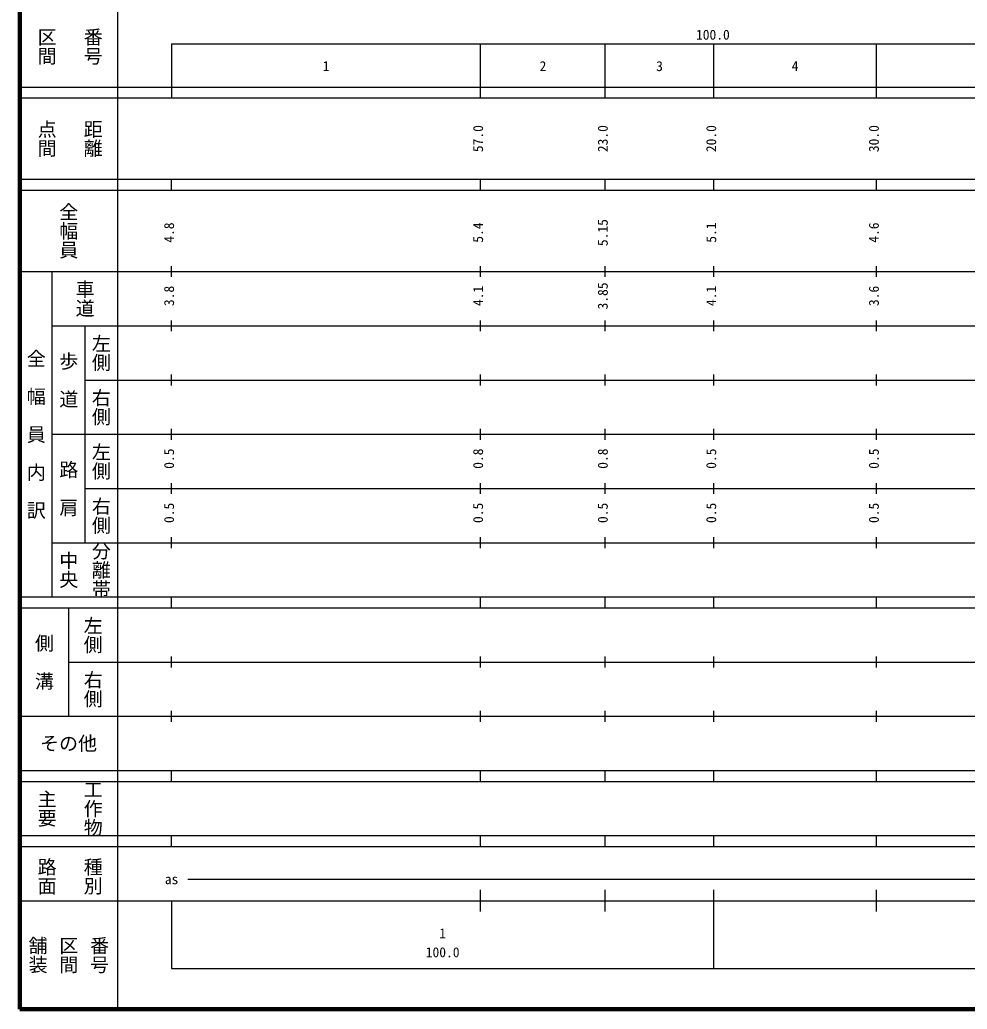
# Model space of a CAD drawing. Units: millimetres on the paper, enlarged 1000 times. Extents: x 40000 to 680000, y 20000 to 380000.
# Drawn here: x 40000 to 214758, y 20000 to 202409 of the extents above; entities that cross this region are included whole.
import ezdxf
from ezdxf.enums import TextEntityAlignment as Align

# ---------------------------------------------------------------- set-up
doc = ezdxf.new("R2010")
doc.units = ezdxf.units.MM
doc.header["$LTSCALE"] = 1000
doc.layers.add('M-TTL', color=2, linetype='Continuous', lineweight=140)
doc.layers.add('M-TTL-BAND', color=7, linetype='Continuous', lineweight=25)
doc.styles.add('@ＭＳ ゴシック', font='')
doc.styles.add('ＭＳ ゴシック', font='')
doc.styles.get('@ＭＳ ゴシック').set_extended_font_data('@MS Gothic')
doc.styles.get('ＭＳ ゴシック').set_extended_font_data('MS Gothic')

msp = doc.modelspace()

# ---------------------------------------------------------------- linework, layer by layer
at = {"layer": 'M-TTL'}
for p, q in [((40000, 380000), (40000, 20000)), ((40000, 20000), (680000, 20000))]:
    msp.add_line(p, q, dxfattribs=at)
at = {"layer": 'M-TTL-BAND'}
for p, q in [((58000, 370000), (58000, 20000)), ((68000, 198000), (579000, 198000)), ((68000, 198000), (68000, 188000)), ((125000, 188000), (125000, 198000)), ((148000, 188000), (148000, 198000)), ((168000, 188000), (168000, 198000)), ((198000, 188000), (198000, 198000)), ((40000, 190000), (579000, 190000)), ((40000, 188000), (579000, 188000)), ((40000, 173000), (579000, 173000)), ((68000, 171000), (68000, 173000)), ((125000, 171000), (125000, 173000)), ((148000, 171000), (148000, 173000)), ((168000, 171000), (168000, 173000)), ((198000, 171000), (198000, 173000)), ((40000, 171000), (579000, 171000)), ((68000, 155000), (68000, 157000)), ((125000, 155000), (125000, 157000)), ((148000, 155000), (148000, 157000)), ((168000, 155000), (168000, 157000)), ((198000, 155000), (198000, 157000)), ((40000, 156000), (579000, 156000)), ((46000, 96000), (46000, 156000)), ((46000, 146000), (579000, 146000)), ((52000, 146000), (52000, 106000)), ((68000, 145000), (68000, 147000)), ((125000, 145000), (125000, 147000)), ((148000, 145000), (148000, 147000)), ((168000, 145000), (168000, 147000)), ((198000, 145000), (198000, 147000)), ((68000, 135000), (68000, 137000)), ((125000, 135000), (125000, 137000)), ((148000, 135000), (148000, 137000)), ((168000, 135000), (168000, 137000)), ((198000, 135000), (198000, 137000)), ((52000, 136000), (579000, 136000)), ((46000, 126000), (579000, 126000)), ((68000, 125000), (68000, 127000)), ((125000, 125000), (125000, 127000)), ((148000, 125000), (148000, 127000)), ((168000, 125000), (168000, 127000)), ((198000, 125000), (198000, 127000)), ((68000, 115000), (68000, 117000)), ((125000, 115000), (125000, 117000)), ((148000, 115000), (148000, 117000)), ((168000, 115000), (168000, 117000)), ((198000, 115000), (198000, 117000)), ((52000, 116000), (579000, 116000)), ((46000, 106000), (579000, 106000)), ((68000, 105000), (68000, 107000)), ((125000, 105000), (125000, 107000)), ((148000, 105000), (148000, 107000)), ((168000, 105000), (168000, 107000)), ((198000, 105000), (198000, 107000)), ((40000, 96000), (579000, 96000)), ((68000, 94000), (68000, 96000)), ((125000, 94000), (125000, 96000)), ((148000, 94000), (148000, 96000)), ((168000, 94000), (168000, 96000)), ((198000, 94000), (198000, 96000)), ((40000, 94000), (579000, 94000)), ((49000, 94000), (49000, 74000)), ((49000, 84000), (579000, 84000)), ((68000, 83000), (68000, 85000)), ((125000, 83000), (125000, 85000)), ((148000, 83000), (148000, 85000)), ((168000, 83000), (168000, 85000)), ((198000, 83000), (198000, 85000)), ((68000, 73000), (68000, 75000)), ((125000, 73000), (125000, 75000)), ((148000, 73000), (148000, 75000)), ((168000, 73000), (168000, 75000)), ((198000, 73000), (198000, 75000)), ((40000, 74000), (579000, 74000)), ((40000, 64000), (579000, 64000)), ((68000, 62000), (68000, 64000)), ((125000, 62000), (125000, 64000)), ((148000, 62000), (148000, 64000)), ((168000, 62000), (168000, 64000)), ((198000, 62000), (198000, 64000)), ((40000, 62000), (579000, 62000)), ((40000, 52000), (579000, 52000)), ((68000, 50000), (68000, 52000)), ((125000, 50000), (125000, 52000)), ((148000, 50000), (148000, 52000)), ((168000, 50000), (168000, 52000)), ((198000, 50000), (198000, 52000)), ((40000, 50000), (579000, 50000)), ((71000, 44000), (565000, 44000)), ((125000, 38000), (125000, 42000)), ((148000, 38000), (148000, 42000)), ((168000, 27500), (168000, 42000)), ((198000, 38000), (198000, 42000)), ((40000, 40000), (579000, 40000)), ((68000, 40000), (68000, 27500)), ((68000, 27500), (579000, 27500))]:
    msp.add_line(p, q, dxfattribs=at)

# ---------------------------------------------------------------- texts
at = {"layer": 'M-TTL-BAND', "style": '@ＭＳ ゴシック'}
for s, p in [('番号', (53500, 197500)), ('区間', (45000, 197500)), ('点間', (45000, 180500)), ('距離', (53500, 180500)), ('全幅員', (49000, 163500)), ('車道', (52000, 151000)), ('左側', (55000, 141000)), ('全\u3000幅\u3000員\u3000内\u3000訳', (43000, 126000)), ('歩\u3000道', (49000, 136000)), ('右側', (55000, 131000)), ('左側', (55000, 121000)), ('路\u3000肩', (49000, 116000)), ('右側', (55000, 111000)), ('分離帯', (55000, 101000)), ('中央', (49000, 101000)), ('左側', (53500, 89000)), ('側\u3000溝', (44500, 84000)), ('右側', (53500, 79000)), ('主要', (45000, 57000)), ('工作物', (53500, 57000)), ('路面', (45000, 44500)), ('種別', (53500, 44500)), ('舗装', (43333, 30000)), ('区間', (49000, 30000)), ('番号', (54667, 30000))]:
    msp.add_text(s, height=2566, rotation=270, dxfattribs=at).set_placement(p, align=Align.MIDDLE_CENTER)
at = {"layer": 'M-TTL-BAND', "style": 'ＭＳ ゴシック'}
for s, p in [('100.0', (167844, 198195)), ('1', (96500, 192405)), ('2', (136500, 192405)), ('3', (158000, 192405)), ('4', (183000, 192405)), ('as', (68000, 42500)), ('1', (118000, 32523)), ('100.0', (118000, 29033))]:
    msp.add_text(s, height=1833, dxfattribs=at).set_placement(p, align=Align.BOTTOM_CENTER)
for s, p in [('57.0', (126000, 180500)), ('23.0', (149000, 180500)), ('20.0', (169000, 180500)), ('30.0', (199000, 180500)), ('4.8', (69000, 163174)), ('5.4', (126000, 163174)), ('5.15', (149000, 163174)), ('5.1', (169000, 163174)), ('4.6', (199000, 163174)), ('3.8', (69000, 151500)), ('4.1', (126000, 151500)), ('3.85', (149000, 151500)), ('4.1', (169000, 151500)), ('3.6', (199000, 151500)), ('0.5', (69000, 121500)), ('0.8', (126000, 121500)), ('0.8', (149000, 121500)), ('0.5', (169000, 121500)), ('0.5', (199000, 121500)), ('0.5', (69000, 111500)), ('0.5', (126000, 111500)), ('0.5', (149000, 111500)), ('0.5', (169000, 111500)), ('0.5', (199000, 111500))]:
    msp.add_text(s, height=1833, rotation=90, dxfattribs=at).set_placement(p, align=Align.BOTTOM_CENTER)
msp.add_text('その他', height=2566, dxfattribs=at).set_placement((49000, 69000), align=Align.MIDDLE_CENTER)

doc.saveas('drawing.dxf')
